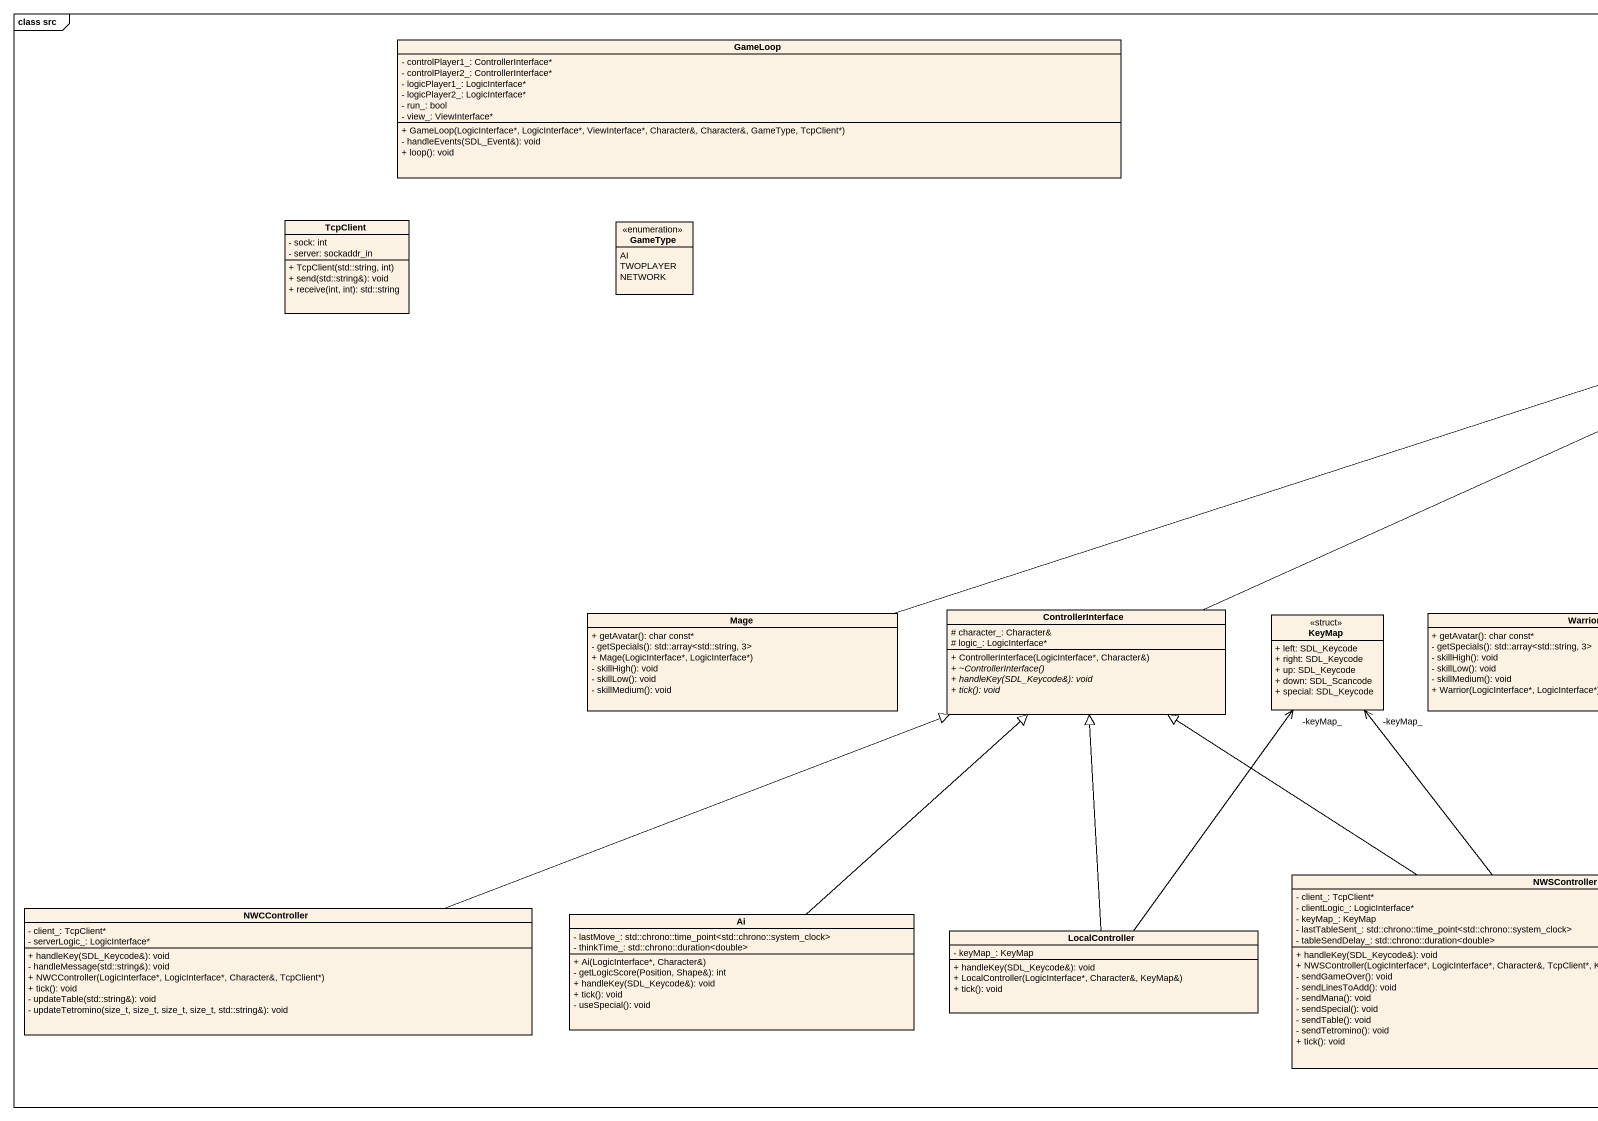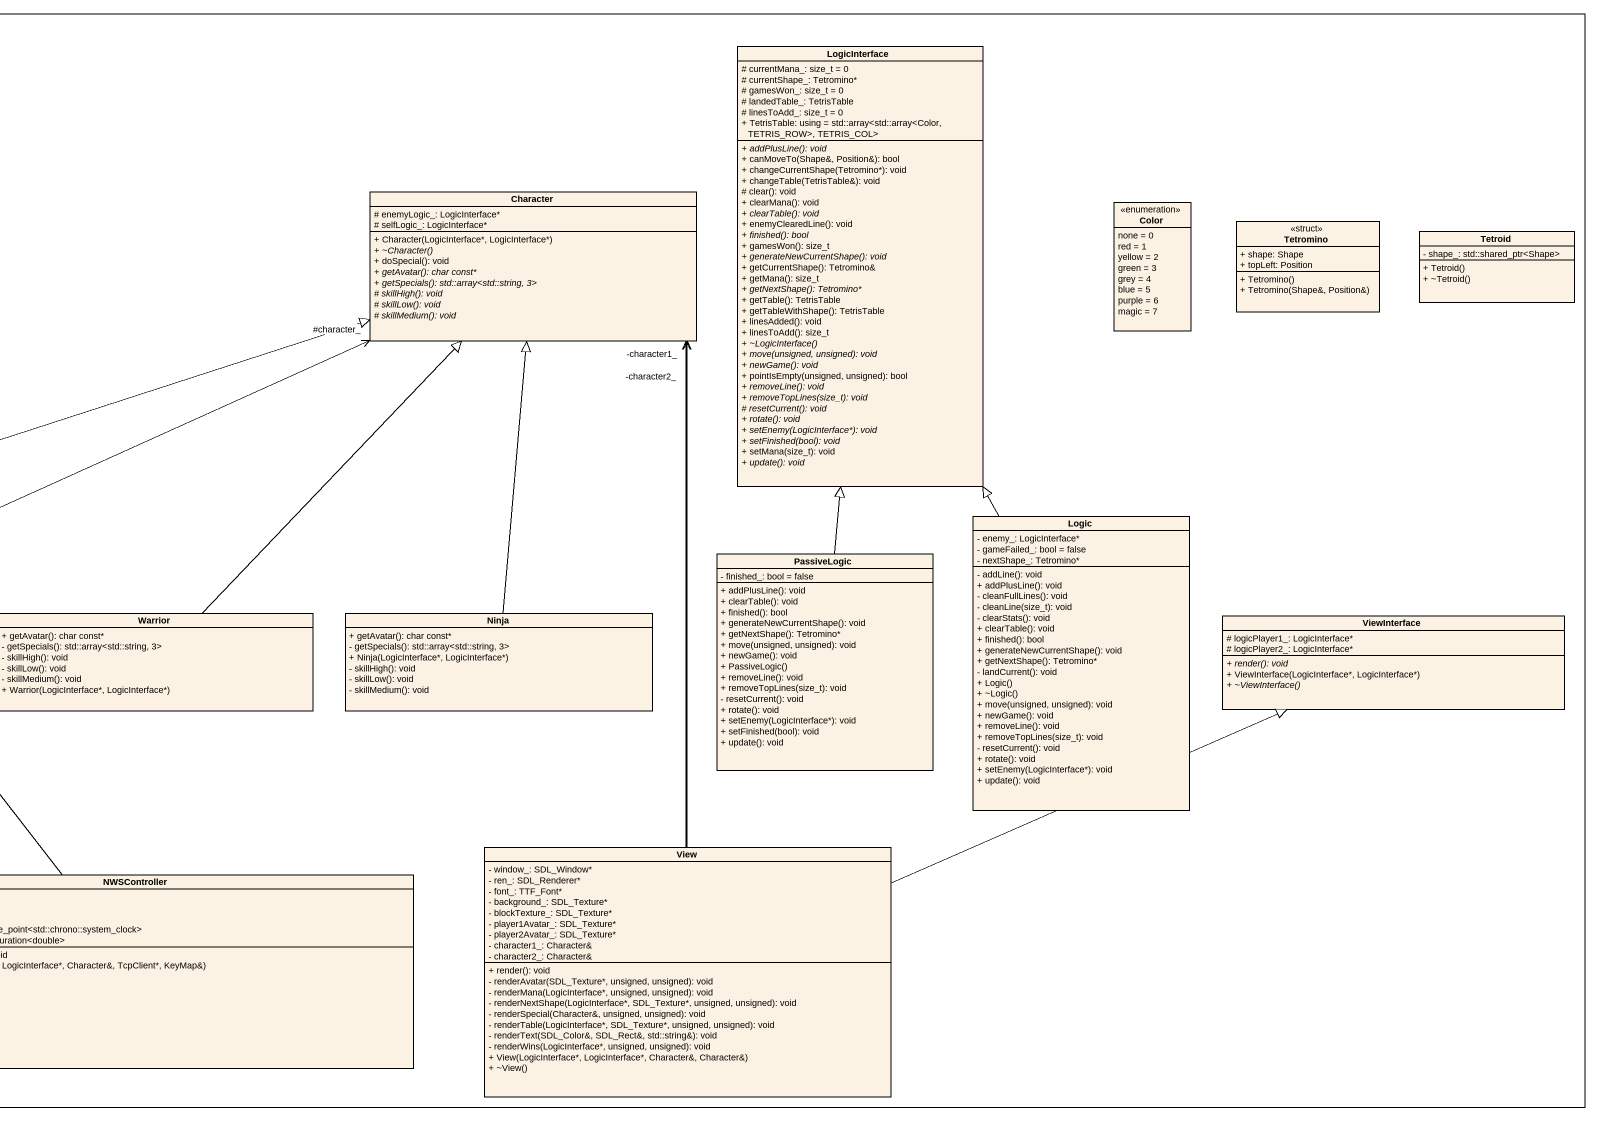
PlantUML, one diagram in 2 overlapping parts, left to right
@startuml
mainframe class src
hide circle
hide empty members
skinparam classAttributeIconSize 0
class GameLoop {
  - controlPlayer1_: ControllerInterface*
  - controlPlayer2_: ControllerInterface*
  - logicPlayer1_: LogicInterface*
  - logicPlayer2_: LogicInterface*
  - run_: bool
  - view_: ViewInterface*
  + GameLoop(LogicInterface*, LogicInterface*, ViewInterface*, Character&, Character&, GameType, TcpClient*)
  - handleEvents(SDL_Event&): void
  + loop(): void
}
class LogicInterface {
  # currentMana_: size_t = 0
  # currentShape_: Tetromino*
  # gamesWon_: size_t = 0
  # landedTable_: TetrisTable
  # linesToAdd_: size_t = 0
  + TetrisTable: using = std::array<std::array~<Color, TETRIS_ROW>, TETRIS_COL>
  {abstract} + addPlusLine(): void
  + canMoveTo(Shape&, Position&): bool
  + changeCurrentShape(Tetromino*): void
  + changeTable(TetrisTable&): void
  # clear(): void
  + clearMana(): void
  {abstract} + clearTable(): void
  + enemyClearedLine(): void
  {abstract} + finished(): bool
  + gamesWon(): size_t
  {abstract} + generateNewCurrentShape(): void
  + getCurrentShape(): Tetromino&
  + getMana(): size_t
  {abstract} + getNextShape(): Tetromino*
  + getTable(): TetrisTable
  + getTableWithShape(): TetrisTable
  + linesAdded(): void
  + linesToAdd(): size_t
  {abstract} + ~LogicInterface()
  {abstract} + move(unsigned, unsigned): void
  {abstract} + newGame(): void
  + pointIsEmpty(unsigned, unsigned): bool
  {abstract} + removeLine(): void
  {abstract} + removeTopLines(size_t): void
  {abstract} # resetCurrent(): void
  {abstract} + rotate(): void
  {abstract} + setEnemy(LogicInterface*): void
  {abstract} + setFinished(bool): void
  + setMana(size_t): void
  {abstract} + update(): void
}
class Character {
  # enemyLogic_: LogicInterface*
  # selfLogic_: LogicInterface*
  + Character(LogicInterface*, LogicInterface*)
  {abstract} + ~Character()
  + doSpecial(): void
  {abstract} + getAvatar(): char const*
  {abstract} + getSpecials(): std::array<std::string, 3>
  {abstract} # skillHigh(): void
  {abstract} # skillLow(): void
  {abstract} # skillMedium(): void
}
class TcpClient {
  - sock: int
  - server: sockaddr_in
  + TcpClient(std::string, int)
  + send(std::string&): void
  + receive(int, int): std::string
}
enum GameType {
  AI
  TWOPLAYER
  NETWORK
}
enum Color {
  none = 0
  red = 1
  yellow = 2
  green = 3
  grey = 4
  blue = 5
  purple = 6
  magic = 7
}
class Tetromino <<struct>> {
  + shape: Shape
  + topLeft: Position
  + Tetromino()
  + Tetromino(Shape&, Position&)
}
class Tetroid {
  - shape_: std::shared_ptr<Shape>
  + Tetroid()
  + ~Tetroid()
}
class Logic {
  - enemy_: LogicInterface*
  - gameFailed_: bool = false
  - nextShape_: Tetromino*
  - addLine(): void
  + addPlusLine(): void
  - cleanFullLines(): void
  - cleanLine(size_t): void
  - clearStats(): void
  + clearTable(): void
  + finished(): bool
  + generateNewCurrentShape(): void
  + getNextShape(): Tetromino*
  - landCurrent(): void
  + Logic()
  + ~Logic()
  + move(unsigned, unsigned): void
  + newGame(): void
  + removeLine(): void
  + removeTopLines(size_t): void
  - resetCurrent(): void
  + rotate(): void
  + setEnemy(LogicInterface*): void
  + update(): void
}
class PassiveLogic {
  - finished_: bool = false
  + addPlusLine(): void
  + clearTable(): void
  + finished(): bool
  + generateNewCurrentShape(): void
  + getNextShape(): Tetromino*
  + move(unsigned, unsigned): void
  + newGame(): void
  + PassiveLogic()
  + removeLine(): void
  + removeTopLines(size_t): void
  - resetCurrent(): void
  + rotate(): void
  + setEnemy(LogicInterface*): void
  + setFinished(bool): void
  + update(): void
}
class Mage {
  + getAvatar(): char const*
  - getSpecials(): std::array<std::string, 3>
  + Mage(LogicInterface*, LogicInterface*)
  - skillHigh(): void
  - skillLow(): void
  - skillMedium(): void
}
class ControllerInterface {
  # character_: Character&
  # logic_: LogicInterface*
  + ControllerInterface(LogicInterface*, Character&)
  {abstract} + ~ControllerInterface()
  {abstract} + handleKey(SDL_Keycode&): void
  {abstract} + tick(): void
}
class KeyMap <<struct>> {
  + left: SDL_Keycode
  + right: SDL_Keycode
  + up: SDL_Keycode
  + down: SDL_Scancode
  + special: SDL_Keycode
}
class Warrior {
  + getAvatar(): char const*
  - getSpecials(): std::array<std::string, 3>
  - skillHigh(): void
  - skillLow(): void
  - skillMedium(): void
  + Warrior(LogicInterface*, LogicInterface*)
}
class Ninja {
  + getAvatar(): char const*
  - getSpecials(): std::array<std::string, 3>
  + Ninja(LogicInterface*, LogicInterface*)
  - skillHigh(): void
  - skillLow(): void
  - skillMedium(): void
}
class ViewInterface {
  # logicPlayer1_: LogicInterface*
  # logicPlayer2_: LogicInterface*
  {abstract} + render(): void
  + ViewInterface(LogicInterface*, LogicInterface*)
  {abstract} + ~ViewInterface()
}
class View {
  - window_: SDL_Window*
  - ren_: SDL_Renderer*
  - font_: TTF_Font*
  - background_: SDL_Texture*
  - blockTexture_: SDL_Texture*
  - player1Avatar_: SDL_Texture*
  - player2Avatar_: SDL_Texture*
  - character1_: Character&
  - character2_: Character&
  + render(): void
  - renderAvatar(SDL_Texture*, unsigned, unsigned): void
  - renderMana(LogicInterface*, unsigned, unsigned): void
  - renderNextShape(LogicInterface*, SDL_Texture*, unsigned, unsigned): void
  - renderSpecial(Character&, unsigned, unsigned): void
  - renderTable(LogicInterface*, SDL_Texture*, unsigned, unsigned): void
  - renderText(SDL_Color&, SDL_Rect&, std::string&): void
  - renderWins(LogicInterface*, unsigned, unsigned): void
  + View(LogicInterface*, LogicInterface*, Character&, Character&)
  + ~View()
}
class NWSController {
  - client_: TcpClient*
  - clientLogic_: LogicInterface*
  - keyMap_: KeyMap
  - lastTableSent_: std::chrono::time_point<std::chrono::system_clock>
  - tableSendDelay_: std::chrono::duration<double>
  + handleKey(SDL_Keycode&): void
  + NWSController(LogicInterface*, LogicInterface*, Character&, TcpClient*, KeyMap&)
  - sendGameOver(): void
  - sendLinesToAdd(): void
  - sendMana(): void
  - sendSpecial(): void
  - sendTable(): void
  - sendTetromino(): void
  + tick(): void
}
class NWCController {
  - client_: TcpClient*
  - serverLogic_: LogicInterface*
  + handleKey(SDL_Keycode&): void
  - handleMessage(std::string&): void
  + NWCController(LogicInterface*, LogicInterface*, Character&, TcpClient*)
  + tick(): void
  - updateTable(std::string&): void
  - updateTetromino(size_t, size_t, size_t, size_t, std::string&): void
}
class Ai {
  - lastMove_: std::chrono::time_point<std::chrono::system_clock>
  - thinkTime_: std::chrono::duration<double>
  + Ai(LogicInterface*, Character&)
  - getLogicScore(Position, Shape&): int
  + handleKey(SDL_Keycode&): void
  + tick(): void
  - useSpecial(): void
}
class LocalController {
  - keyMap_: KeyMap
  + handleKey(SDL_Keycode&): void
  + LocalController(LogicInterface*, Character&, KeyMap&)
  + tick(): void
}
Logic -up-|> LogicInterface
PassiveLogic -up-|> LogicInterface
Mage -right-|> Character
ControllerInterface -right-> "#character_" Character
Warrior -up-|> Character
Ninja -up-|> Character
View -up-> "-character1_" Character
View -up-> "-character2_" Character
View -right-|> ViewInterface
NWSController -up-|> ControllerInterface
NWSController -up-> "-keyMap_" KeyMap
NWCController -right-|> ControllerInterface
Ai -up-|> ControllerInterface
LocalController -up-|> ControllerInterface
LocalController -up-> "-keyMap_" KeyMap
@enduml
